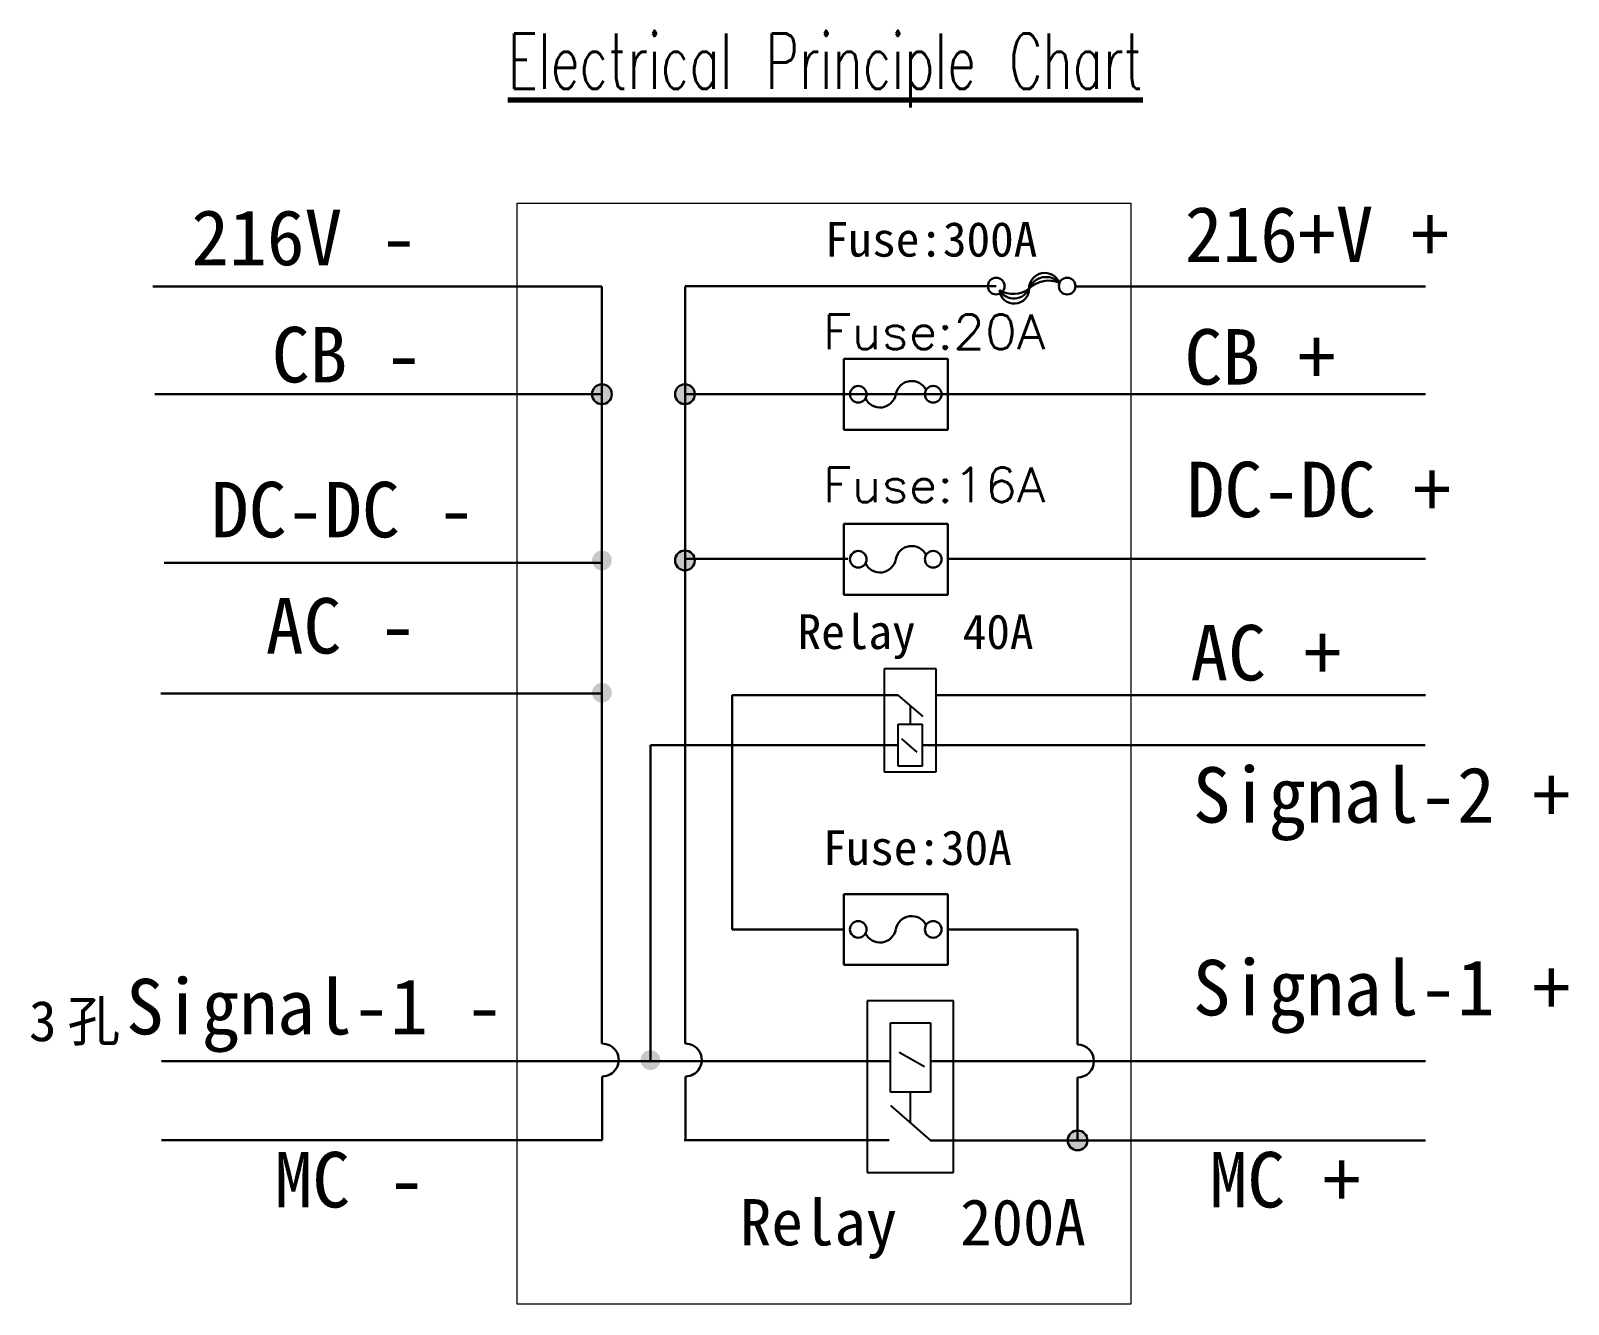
# Model space of a CAD drawing. Extents: x -5608 to -3197, y -2048 to 96.
# Drawn here: x -3819.4 to -3686.4, y -1440.5 to -1330.3 of the extents above; entities that cross this region are included whole.
import ezdxf

# ---------------------------------------------------------------- set-up
doc = ezdxf.new("R2010")
doc.units = 0
doc.header["$LTSCALE"] = 25.4
doc.header["$MEASUREMENT"] = 0
doc.linetypes.add('JIS_02_2.0', pattern=[3, 2, -1])
doc.layers.get('0').update_dxf_attribs({"linetype": 'CONTINUOUS'})
doc.layers.add('标注层', color=7, linetype='CONTINUOUS', lineweight=13)
doc.layers.add('检查', color=10, linetype='CONTINUOUS', lineweight=40)
doc.styles.add('HZ', font='txt.shx', dxfattribs={"width": 0.618, "height": 2.5, "bigfont": 'hztxt.shx'})

msp = doc.modelspace()

# ---------------------------------------------------------------- hatches: boundary and pattern name
at = {"layer": '检查', "lineweight": 30}
h = msp.add_hatch(color=30, dxfattribs=at)
edge = h.paths.add_edge_path()
edge.add_arc((-3770.02, -1361.78), 0.857, 0, 360)
h = msp.add_hatch(color=30, dxfattribs=at)
edge = h.paths.add_edge_path()
edge.add_arc((-3762.84, -1361.78), 0.857, 0, 360)
h = msp.add_hatch(color=30, dxfattribs=at)
edge = h.paths.add_edge_path()
edge.add_arc((-3770.02, -1376.16), 0.857, 270, 630)
h = msp.add_hatch(color=30, dxfattribs=at)
edge = h.paths.add_edge_path()
edge.add_arc((-3762.84, -1376.16), 0.857, 0, 360)
h = msp.add_hatch(color=30, dxfattribs=at)
edge = h.paths.add_edge_path()
edge.add_arc((-3770.02, -1387.6), 0.857, 270, 630)
h = msp.add_hatch(color=30, dxfattribs=at)
edge = h.paths.add_edge_path()
edge.add_arc((-3765.82, -1419.38), 0.857, 270, 630)
h = msp.add_hatch(color=30, dxfattribs=at)
h.dxf.hatch_style = 1
h.paths.add_polyline_path([(-3728.01, -1426.32), (-3729.72, -1426.32, 1)])
h.paths.add_polyline_path([(-3728.87, -1425.46), (-3728.87, -1426.32), (-3728.01, -1426.32, 0.414214)])
h.paths.add_polyline_path([(-3728.87, -1425.46, 0.414213), (-3729.72, -1426.32), (-3728.87, -1426.32)])

# ---------------------------------------------------------------- linework, layer by layer
at = {"color": 0, "linetype": 'ByBlock', "ltscale": 0.25}
for p, q in [((-3741.11, -1385.53), (-3745.59, -1385.53)), ((-3745.59, -1385.53), (-3745.59, -1394.45)), ((-3741.11, -1394.45), (-3741.11, -1385.53)), ((-3745.59, -1394.45), (-3741.11, -1394.45)), ((-3747.06, -1414.24), (-3747.06, -1429.1)), ((-3739.6, -1414.24), (-3747.06, -1414.24)), ((-3739.6, -1429.1), (-3739.6, -1414.24)), ((-3747.06, -1429.1), (-3739.6, -1429.1))]:
    msp.add_line(p, q, dxfattribs=at)
at = {"color": 0}
for p, q in [((-3742.24, -1389.66), (-3744.39, -1387.82)), ((-3744.39, -1393.94), (-3744.39, -1390.33)), ((-3744.39, -1390.33), (-3742.31, -1390.33)), ((-3742.31, -1390.33), (-3742.31, -1393.94)), ((-3742.74, -1392.75), (-3744.07, -1391.59)), ((-3742.31, -1393.94), (-3744.39, -1393.94)), ((-3745.06, -1416.16), (-3741.6, -1416.16)), ((-3745.06, -1422.16), (-3745.06, -1416.16)), ((-3741.6, -1416.16), (-3741.6, -1422.16)), ((-3744.31, -1418.68), (-3742.1, -1419.94)), ((-3741.6, -1422.16), (-3745.06, -1422.16)), ((-3745.06, -1423.31), (-3741.6, -1426.32))]:
    msp.add_line(p, q, dxfattribs=at)
at = {"color": 0, "ltscale": 0.5}
for p, q in [((-3743.35, -1388.71), (-3743.35, -1390.33)), ((-3743.33, -1424.81), (-3743.33, -1422.06))]:
    msp.add_line(p, q, dxfattribs=at)
at = {"layer": '标注层', "linetype": 'JIS_02_2.0', "ltscale": 3}
for p, q in [((-3777.35, -1440.49), (-3777.35, -1345.27)), ((-3777.35, -1345.27), (-3765.82, -1345.27)), ((-3765.82, -1345.27), (-3725.89, -1345.27)), ((-3725.89, -1345.27), (-3724.26, -1345.27)), ((-3724.26, -1345.27), (-3724.26, -1440.49)), ((-3765.82, -1440.49), (-3777.35, -1440.49)), ((-3724.26, -1440.49), (-3765.82, -1440.49)), ((-3724.26, -1440.49), (-3724.26, -1440.49))]:
    msp.add_line(p, q, dxfattribs=at)
at = {"layer": '检查', "color": 30, "lineweight": 30}
for p, q in [((-3770.02, -1352.45), (-3808.88, -1352.45)), ((-3770.02, -1352.45), (-3770.02, -1417.95)), ((-3735.91, -1352.43), (-3762.83, -1352.43)), ((-3762.83, -1352.46), (-3762.83, -1417.95)), ((-3729.05, -1352.46), (-3725.89, -1352.46)), ((-3725.89, -1352.46), (-3698.76, -1352.46)), ((-3749.09, -1364.85), (-3749.09, -1358.72)), ((-3749.09, -1358.72), (-3740.1, -1358.72)), ((-3740.1, -1358.72), (-3740.1, -1364.85)), ((-3770.03, -1361.78), (-3808.7, -1361.78)), ((-3725.89, -1361.79), (-3762.83, -1361.79)), ((-3698.76, -1361.79), (-3725.89, -1361.79)), ((-3740.1, -1364.85), (-3749.09, -1364.85)), ((-3749.09, -1379.12), (-3749.09, -1373)), ((-3749.09, -1373), (-3740.1, -1373)), ((-3740.1, -1373), (-3740.1, -1379.12)), ((-3770.02, -1376.36), (-3807.89, -1376.36)), ((-3748.75, -1376.02), (-3762.83, -1376.02)), ((-3725.89, -1376.02), (-3740.1, -1376.02)), ((-3698.76, -1376.02), (-3725.89, -1376.02)), ((-3740.1, -1379.12), (-3749.09, -1379.12)), ((-3770.02, -1387.68), (-3808.19, -1387.68)), ((-3744.39, -1387.82), (-3758.76, -1387.82)), ((-3758.76, -1408.07), (-3758.76, -1387.82)), ((-3698.76, -1387.82), (-3741.11, -1387.82)), ((-3749.09, -1411.13), (-3749.09, -1405.01)), ((-3749.09, -1405.01), (-3740.1, -1405.01)), ((-3740.1, -1405.01), (-3740.1, -1411.13)), ((-3749.09, -1408.07), (-3758.76, -1408.07)), ((-3740.1, -1408.07), (-3728.87, -1408.07)), ((-3728.87, -1408.07), (-3728.87, -1418.04)), ((-3740.1, -1411.13), (-3749.09, -1411.13)), ((-3769.99, -1420.79), (-3769.99, -1426.31)), ((-3762.8, -1420.79), (-3762.8, -1426.31)), ((-3728.87, -1420.88), (-3728.87, -1426.32)), ((-3769.99, -1426.31), (-3808.13, -1426.31)), ((-3762.89, -1426.31), (-3745.17, -1426.31)), ((-3741.6, -1426.32), (-3725.89, -1426.32)), ((-3725.89, -1426.32), (-3698.76, -1426.32))]:
    msp.add_line(p, q, dxfattribs=at)
at = {"layer": '检查', "color": 0, "lineweight": 30}
for p, q in [((-3744.39, -1392.14), (-3765.82, -1392.14)), ((-3765.82, -1419.46), (-3765.82, -1392.14)), ((-3742.31, -1392.14), (-3698.79, -1392.14)), ((-3765.82, -1419.46), (-3808.13, -1419.46)), ((-3745.06, -1419.46), (-3765.82, -1419.46)), ((-3741.55, -1419.46), (-3725.89, -1419.46)), ((-3725.89, -1419.46), (-3698.76, -1419.46))]:
    msp.add_line(p, q, dxfattribs=at)
at = {"layer": '检查', "color": 30, "lineweight": 30}
for centre, radius in [((-3735.91, -1352.43), 0.72), ((-3729.77, -1352.43), 0.72), ((-3770.02, -1361.78), 0.857), ((-3762.84, -1361.78), 0.857), ((-3747.84, -1361.79), 0.72), ((-3741.36, -1361.79), 0.72), ((-3762.84, -1376.16), 0.857), ((-3747.84, -1376.06), 0.72), ((-3741.36, -1376.06), 0.72), ((-3747.84, -1408.07), 0.72), ((-3741.36, -1408.07), 0.72), ((-3728.87, -1426.32), 0.857)]:
    msp.add_circle(centre, radius, dxfattribs=at)
for centre, radius, start, end in [((-3731.7, -1352.66), 1.37, 22.5317, 179.2633), ((-3734.38, -1352.09), 1.42, 209.1217, 338.2617), ((-3734.35, -1352.67), 1.28, 185.1322, 1.458), ((-3734.45, -1350.83), 2.28, 239.0485, 307.5404), ((-3731.59, -1353.24), 1.6, 43.5294, 157.9414), ((-3731.37, -1354.37), 2.42, 67.0464, 134.4244), ((-3743.23, -1362.03), 1.39, 25.9848, 169.7099), ((-3745.97, -1361.54), 1.39, 205.3273, 349.7079), ((-3743.23, -1376.3), 1.39, 25.9848, 169.7099), ((-3745.97, -1375.81), 1.39, 205.3273, 349.7079), ((-3743.23, -1408.31), 1.39, 25.9848, 169.7099), ((-3745.97, -1407.82), 1.39, 205.3273, 349.7079), ((-3769.99, -1419.37), 1.42, 270.0067, 91.2407), ((-3762.8, -1419.37), 1.42, 270.0067, 91.2407), ((-3728.87, -1419.46), 1.42, 270, 90)]:
    msp.add_arc(centre, radius, start, end, dxfattribs=at)

# ---------------------------------------------------------------- texts
at = {"color": 3, "lineweight": 70, "style": 'HZ', "width": 0.67}
msp.add_text('%%UElectrical Principle Chart', height=4.8, dxfattribs=at).set_placement((-3778.16, -1335.37))
at = {"color": 3, "lineweight": 70}
for s, height, p in [('216V -', 4.8, (-3805.54, -1350.63)), ('216+V +', 4.8, (-3719.6, -1350.35)), ('CB -', 4.8, (-3798.58, -1360.76)), ('CB +', 4.8, (-3719.62, -1360.95)), ('DC-DC +', 4.8, (-3719.43, -1372.42)), ('DC-DC -', 4.8, (-3803.84, -1374.16)), ('AC -', 4.8, (-3799.1, -1384.21)), ('Relay  40A', 3, (-3753.09, -1383.82)), ('AC +', 4.8, (-3719.11, -1386.54)), ('Signal-2 +', 4.8, (-3718.9, -1398.84)), ('Signal-1 +', 4.8, (-3718.9, -1415.51)), ('Signal-1 -', 4.8, (-3811.19, -1417.15)), ('MC -', 4.8, (-3798.34, -1432.12)), ('MC +', 4.8, (-3717.45, -1432.12)), ('Relay  200A', 4, (-3758.08, -1435.4))]:
    msp.add_text(s, height=height, dxfattribs=at).set_placement(p)
at = {"color": 0, "lineweight": 70}
for s, p in [('Fuse:300A', (-3750.72, -1349.88)), ('Fuse:30A', (-3750.89, -1402.5))]:
    msp.add_text(s, height=3, dxfattribs=at).set_placement(p)
at = {"color": 0, "lineweight": 70, "style": 'HZ', "width": 1.07}
for s, p in [('Fuse:20A', (-3750.91, -1357.88)), ('Fuse:16A', (-3750.91, -1371.13))]:
    msp.add_text(s, height=3, dxfattribs=at).set_placement(p)
at = {"layer": '标注层', "lineweight": 70}
for s, p in [('孔', (-3816.25, -1417.74)), ('3', (-3819.58, -1417.74))]:
    msp.add_text(s, height=3.5, dxfattribs=at).set_placement(p)

doc.saveas('drawing.dxf')
